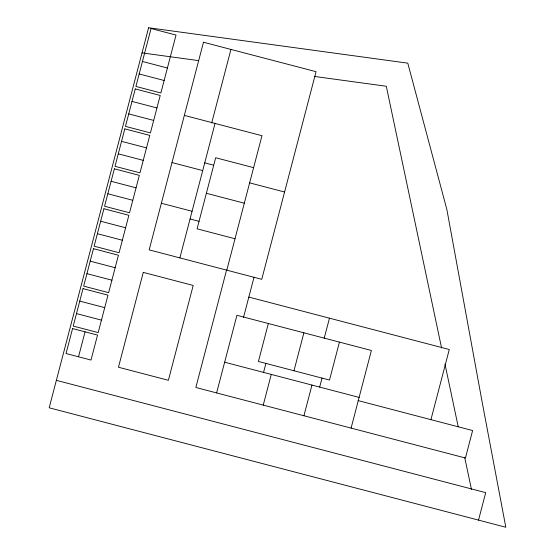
<?xml version="1.0" encoding="UTF-8"?>
<svg xmlns="http://www.w3.org/2000/svg" width="555" height="555" viewBox="0 0 555 555"><rect width="100%" height="100%" fill="white"/><g stroke="black" fill="none" stroke-linecap="round" stroke-linejoin="round"><path stroke-width="0.83" d="M78.526 356.796L85.054 331.834M211.705 122.953L230.942 49.423M179.875 257.902L215.042 123.432M226.551 270.112L195.846 387.487L465.43 458.007L472.617 430.555L358.031 400.578M226.794 270.174L261.974 135.711L184.343 115.398M216.617 392.926L236.929 315.296L371.392 350.476L351.086 428.099M243.527 317.356L254.01 277.292M268.349 323.516L258.422 361.451L329.51 380.057L339.438 342.116M263.563 372.398L265.907 363.414M263.236 405.122L271.27 374.417M293.97 370.754L303.897 332.82M303.925 415.764L311.959 385.066M324.21 338.238L329.462 318.168M319.673 387.085L322.025 378.094M430.93 419.649L449.272 349.511L248.834 297.078M478.521 520.111L485.708 492.653L56.36 380.335M142.024 52.891L198.593 60.62M314.296 76.423L386.294 86.254L441.586 347.999M142.441 61.473L167.402 68.008M139.18 73.961L164.141 80.489M131.993 101.412L156.954 107.947M128.732 113.9L153.693 120.428M253.614 167.659L215.673 157.738L197.08 228.826L235.015 238.747M204.726 162.872L213.717 165.224M121.545 141.352L146.506 147.887M172.008 162.559L202.714 170.586M249.493 182.824L284.583 192.009M118.284 153.832L143.245 160.367M206.377 193.279L244.318 203.206M111.097 181.291L136.058 187.826M161.366 203.248L192.072 211.275M107.837 193.771L132.798 200.306M190.053 218.989L199.037 221.341M100.649 221.23L125.61 227.765M97.389 233.71L122.35 240.246M90.201 261.169L115.162 267.704M86.941 273.65L111.902 280.185M79.753 301.108L104.715 307.643M76.493 313.589L101.454 320.124M224.65 362.221L359.113 397.401M444.985 364.087L458.222 426.774M464.667 457.264L471.466 489.454M148.601 27.75L49.18 407.793L505.82 527.25L482.108 401.827L446.865 209.499L407.786 63.152L148.601 27.75M72.573 328.567L66.045 353.528L91.006 360.063L97.534 335.095L72.573 328.567M83.021 288.628L73.225 326.069L98.186 332.605L107.982 295.156L83.021 288.628M93.469 248.689L83.673 286.13L108.634 292.665L118.43 255.224L93.469 248.689M103.917 208.749L94.121 246.191L119.082 252.726L128.878 215.284L103.917 208.749M114.365 168.81L104.569 206.252L129.53 212.787L139.326 175.345L114.365 168.81M124.813 128.871L115.017 166.32L139.978 172.848L149.774 135.406L124.813 128.871M135.26 88.932L125.465 126.38L150.426 132.909L160.222 95.467L135.26 88.932M151.064 28.527L135.913 86.441L160.874 92.969L176.025 35.055L151.064 28.527M143.273 272.387L118.465 367.243L168.387 380.3L193.202 285.45L143.273 272.387M203.484 42.242L149.17 249.868L261.745 279.318L316.059 71.692L203.484 42.242"/></g></svg>
